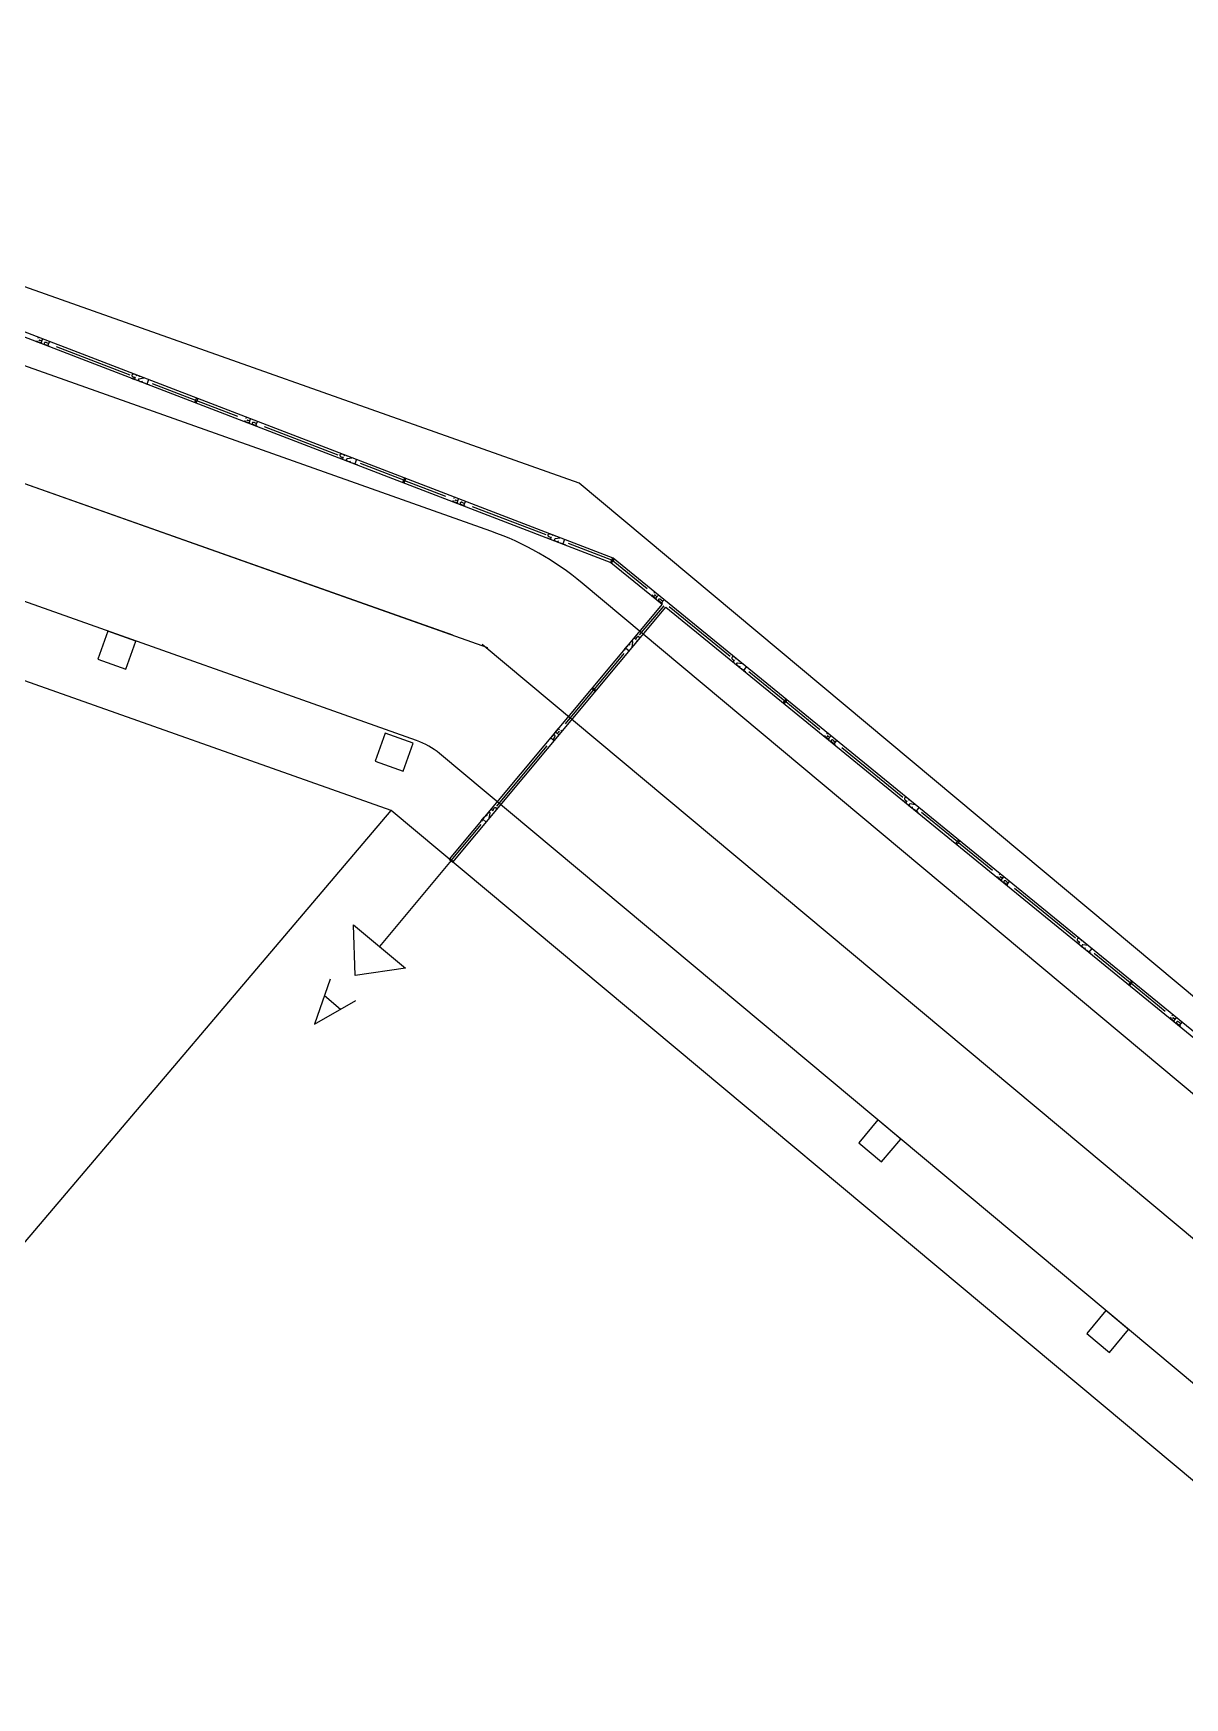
# Model space of a CAD drawing. Header units: inches. Extents: x 0.0008 to 0.0144, y 0.0003 to 0.0113.
# Drawn here: x 0.010127 to 0.011348, y 0.005473 to 0.007237 of the extents above; entities that cross this region are included whole.
import ezdxf

# ---------------------------------------------------------------- set-up
doc = ezdxf.new("R2010")
doc.units = ezdxf.units.IN
doc.header["$MEASUREMENT"] = 0
doc.linetypes.add('STRICHPUNKT', pattern=[25.4, 12.7, -6.35, 0, -6.35])
doc.layers.add('Standard', color=7, linetype='Continuous')

msp = doc.modelspace()

# ---------------------------------------------------------------- linework, layer by layer
at = {"layer": 'Standard', "color": 51, "linetype": 'ByBlock'}
for p, q in [((0.009292383164755808, 0.007232176119900889), (0.01073918137212538, 0.006676567961190646)), ((0.01074168071231119, 0.006680879818101209), (0.009293086634925007, 0.00723717763762809)), ((0.01073918137212538, 0.006676567961190646), (0.01079363236332897, 0.006632176519638417)), ((0.01220716479133972, 0.005486136629741453), (0.01074168071231119, 0.006680879818101209)), ((0.01079363236332897, 0.006632176519638417), (0.01056793737556331, 0.006362049198378641)), ((0.01057171393993921, 0.006358893828360374), (0.01079744695076903, 0.006629066658244732)), ((0.01079744695076811, 0.006629066658245504), (0.01220403348489196, 0.005482339986470913)), ((0.01056981998856447, 0.006360475752004539), (0.01049376510306481, 0.006269569394113808)), ((0.01056793737556331, 0.006362049198378641), (0.01057171393993921, 0.006358893828360374)), ((0.01046804642144097, 0.006238836044142193), (0.01046623136328818, 0.006292610536320417)), ((0.01046623136328818, 0.006292610536320417), (0.01052129884284079, 0.006246528251907764)), ((0.01052129884284079, 0.006246528251907764), (0.01046804642144097, 0.006238836044142193)), ((0.01044165726063966, 0.006234888623298779), (0.01042486138208605, 0.006187329185000539)), ((0.01042486138208605, 0.006187329185000539), (0.01046871551091727, 0.006212245386398126)), ((0.0104354759219888, 0.006217393725275551), (0.0104525841378212, 0.006203077005603511))]:
    msp.add_line(p, q, dxfattribs=at)
at = {"layer": 'Standard', "color": 100, "linetype": 'ByBlock'}
for p, q in [((0.01070571244844535, 0.006760417880996981), (0.00938657490795524, 0.007227472527559712)), ((0.01050618551558285, 0.006413644875597063), (0.009451808312589892, 0.006786538152127646)), ((0.01326864599728158, 0.004618499842298078), (0.01070571244844535, 0.006760417880996981)), ((0.01297385864050755, 0.004351869821022768), (0.0105061830817329, 0.006413645736357599))]:
    msp.add_line(p, q, dxfattribs=at)
at = {"layer": 'Standard', "color": 2, "linetype": 'ByBlock'}
for p, q in [((0.01061189146064791, 0.006709688677744307), (0.009378276622641206, 0.007146463103817941)), ((0.01053331272169375, 0.00648775600181993), (0.009348038999558906, 0.006907414742762213)), ((0.01321783066212373, 0.004557696242424677), (0.01070859260275392, 0.006654552544233682)), ((0.01301856974701933, 0.004417394214778859), (0.01055762548683271, 0.006473893581630047))]:
    msp.add_line(p, q, dxfattribs=at)
at = {"layer": 'Standard', "color": 4, "linetype": 'STRICHPUNKT'}
for p, q in [((0.01057181912067813, 0.006599230635985977), (0.00905232452975667, 0.00713661831382159)), ((0.01060887259790726, 0.00658612685222646), (0.009068864549788551, 0.00713076936281598)), ((0.01334936078532197, 0.004294628153929686), (0.01060266522442292, 0.006589674235976106))]:
    msp.add_line(p, q, dxfattribs=at)
at = {"layer": 'Standard', "color": 7, "linetype": 'ByBlock'}
for p, q in [((0.01013216659337911, 0.006914949099914496), (0.01013164683949707, 0.006913595800783894)), ((0.01013040997852211, 0.006910375347912067), (0.0101304021697334, 0.006910355015929303)), ((0.01013614339533244, 0.006908173347203445), (0.01013040997852211, 0.006910375347912067)), ((0.01013074341766654, 0.006910584676952007), (0.01013117746588314, 0.006911714821611735)), ((0.0101362563184457, 0.006908467368578335), (0.01013074341766654, 0.006910584676952007)), ((0.01013324856692224, 0.006911177700712362), (0.01013381318248855, 0.006912647807586807)), ((0.01013594949335364, 0.006910962762129237), (0.01013352381701082, 0.006911894377813654)), ((0.01013503306571661, 0.006908576631371391), (0.01013504081517661, 0.006908596808878182)), ((0.01013515373828987, 0.006908890830253066), (0.01013679748936232, 0.006913170715356578)), ((0.01014364094039211, 0.006905293807815249), (0.01013989216786228, 0.006906733577509347)), ((0.01014375562792901, 0.006905592423274117), (0.01014000685539918, 0.006907032192968217)), ((0.01014091553357622, 0.006909398146219275), (0.01014334120991905, 0.006908466530534858)), ((0.01014231018797592, 0.006905782027066094), (0.0101423178442051, 0.006905801961824929)), ((0.01014243253174202, 0.006906100577283799), (0.01014407461162163, 0.006910376111051283)), ((0.0102294218242136, 0.006874984300851972), (0.0101515796652118, 0.00690488069508826)), ((0.01023074477270289, 0.006871840335511182), (0.01023427302920156, 0.006870485258152032)), ((0.01023314932927471, 0.006870897433081945), (0.01023229615158637, 0.006871225075514772)), ((0.01023406057528523, 0.006875819159481421), (0.01023356380964817, 0.006875941543221078)), ((0.01023427302920156, 0.006870485258152032), (0.01023512877466926, 0.006872713388883611)), ((0.01023779485277245, 0.00686911343118145), (0.01023780128570023, 0.006869130180792878)), ((0.01023780128570023, 0.006869130180792878), (0.01024243212235472, 0.006867351641758992)), ((0.01023845822044253, 0.006869342119979763), (0.01023864542468067, 0.006869132998080342)), ((0.01024409950269899, 0.006871693051122583), (0.01023895338049138, 0.006870812211967988)), ((0.01023939103140413, 0.006873269450461232), (0.01023955927641816, 0.006873707515166637)), ((0.01024243212235472, 0.006867351641758992), (0.01024242574875565, 0.006867335046623532)), ((0.01024419017240136, 0.006871929130608721), (0.01024409950269899, 0.006871693051122583)), ((0.01024948863535205, 0.006864641487040684), (0.01024485779869756, 0.006866420026074575)), ((0.01024728347504038, 0.006865488410390159), (0.0102472771635952, 0.00686547197708667)), ((0.01024904158724091, 0.006870066061071858), (0.01024728347504038, 0.006865488410390159)), ((0.01024728347504038, 0.006865488410390159), (0.01024987500720582, 0.006864988638600106)), ((0.01029910489006223, 0.00684822152300872), (0.01025323755557958, 0.006865837528677693)), ((0.01029821701941043, 0.006845909746949595), (0.01029822267823986, 0.0068459244810174)), ((0.01029822267823986, 0.0068459244810174), (0.01029998144305615, 0.006850503830934788)), ((0.01029954013254849, 0.006845401637075906), (0.01029954577442686, 0.006845416327007716)), ((0.01029954577442686, 0.006845416327007716), (0.0103013045561942, 0.006849995721061094)), ((0.01034386964438904, 0.006831028979014476), (0.01030042798624922, 0.006847713368999035)), ((0.01035092600968866, 0.006825683012965066), (0.01035092102607642, 0.006825670036980937)), ((0.010356659426499, 0.006823481012256445), (0.01035092600968866, 0.006825683012965066)), ((0.01035125944883309, 0.006825892342005008), (0.0103516934970497, 0.00682702248666474)), ((0.01035677234961226, 0.006823775033631334), (0.01035125944883309, 0.006825892342005008)), ((0.01035268544972212, 0.006830264120966126), (0.01035216287066362, 0.006828903465836893)), ((0.01035376459808879, 0.006826485365765362), (0.0103543292136551, 0.006827955472639807)), ((0.0103564655245202, 0.006826270427182235), (0.01035403984817737, 0.006827202042866657)), ((0.01035566976945643, 0.006824198495306071), (0.01035731634570533, 0.006828485736408208)), ((0.01036294856290857, 0.006821408242336804), (0.01036459346796464, 0.006825691132102914)), ((0.01035555192205962, 0.00682389165242302), (0.01035555684634316, 0.006823904473931181)), ((0.01036415697155866, 0.006820601472868248), (0.01036040819902883, 0.006822041242562347)), ((0.01036427165909557, 0.006820900088327118), (0.01036052288656573, 0.006822339858021216)), ((0.01036143156474277, 0.006824705811272275), (0.0103638572410856, 0.006823774195587859)), ((0.01036282904431894, 0.006821097048117724), (0.01036283387537166, 0.006821109626877929)), ((0.01044993785538014, 0.006790291965904972), (0.01037209569637835, 0.00682018836014126)), ((0.01045468501424095, 0.006791093634074268), (0.01045407984081472, 0.006791249208274079)), ((0.01045126080386945, 0.00678714800056418), (0.01045478906036811, 0.006785792923205031)), ((0.01045356260189227, 0.006786253001031473), (0.01045292059034661, 0.006786499550170764)), ((0.01045478906036811, 0.006785792923205031), (0.01045564480583581, 0.00678802105393661)), ((0.01045831370911546, 0.006784428452233082), (0.01045831731686677, 0.006784437845845879)), ((0.01045831731686677, 0.006784437845845879), (0.01046294815352128, 0.006782659306811992)), ((0.01045897425160908, 0.006784649785032763), (0.01045916145584722, 0.006784440663133346)), ((0.01046461553386554, 0.006787000716175583), (0.01045946941165794, 0.006786119877020988)), ((0.01045990706257068, 0.006788577115514237), (0.01046007813276117, 0.006789022536218272)), ((0.01046294815352128, 0.006782659306811992), (0.01046294460509867, 0.006782650067675165)), ((0.01046470902874437, 0.006787244151660354), (0.01046461553386554, 0.006787000716175583)), ((0.01047000466651861, 0.006779949152093689), (0.01046537382986411, 0.006781727691127575)), ((0.01046779950620694, 0.006780796075443157), (0.01046779601993821, 0.0067807869981383)), ((0.01046956044358392, 0.006785381082123492), (0.01046779950620694, 0.006780796075443157)), ((0.01046779950620694, 0.006780796075443157), (0.01047039103837237, 0.006780296303653109)), ((0.01051962092122877, 0.006763529188061721), (0.01047375358674613, 0.006781145193730697)), ((0.01051873587575345, 0.006761224768001228), (0.01051873870940641, 0.006761232146070402)), ((0.01051873870940641, 0.006761232146070402), (0.01052050029939915, 0.006765818851986418)), ((0.0105200589888915, 0.006760716658127539), (0.01052006180559341, 0.006760723992060721)), ((0.01052006180559341, 0.006760723992060721), (0.01052182341253722, 0.006765310742112724)), ((0.01056438567555559, 0.00674633664406748), (0.01052094401741578, 0.006763021034052039)), ((0.01057144204085522, 0.006740990678018067), (0.01057143988241943, 0.006740985058032571)), ((0.01057717545766555, 0.006738788677309445), (0.01057144204085522, 0.006740990678018067)), ((0.01057177547999965, 0.006741200007058011), (0.01057220952821626, 0.006742330151717739)), ((0.01057728838077881, 0.006739082698684335), (0.01057177547999965, 0.006741200007058011)), ((0.01057320430606514, 0.006745579142017757), (0.01057267890183017, 0.006744211130889898)), ((0.01057428062925534, 0.006741793030818365), (0.01057484524482165, 0.006743263137692807)), ((0.01057698155568675, 0.006741578092235241), (0.01057455587934392, 0.006742509707919658)), ((0.01057607077840263, 0.006739206673474653), (0.01057607287750971, 0.006739212138984181)), ((0.01057618580062298, 0.00673950616035907), (0.01057783520204834, 0.006743800757459843)), ((0.01058478769026212, 0.006736207753380119), (0.01058103891773229, 0.006737647523074221)), ((0.01058194759590933, 0.006740013476325275), (0.01058437327225216, 0.006739081860640858)), ((0.01058346459407512, 0.006736715907389803), (0.01058511232430766, 0.006741006153154547)), ((0.01058467300272521, 0.006735909137921248), (0.01058092423019538, 0.006737348907615346)), ((0.01058334790066195, 0.006736412069169358), (0.01058334990653821, 0.006736417291930929)), ((0.0106704538865467, 0.006705599630957973), (0.01059261172754491, 0.006735496025194264)), ((0.010671776835036, 0.006702455665617184), (0.01067530509153467, 0.006701100588258031)), ((0.01067537052903422, 0.006706344653935559), (0.01067459587198128, 0.006706556873327079)), ((0.01067530509153467, 0.006701100588258031), (0.01067616083700236, 0.00670332871898961)), ((0.0106851315650321, 0.006702308381228583), (0.01067998544282449, 0.006701427542073988)), ((0.01068042309373723, 0.006703884780567236), (0.01068059698910418, 0.006704337557269902)), ((0.01068522788508739, 0.006702559172711984), (0.0106851315650321, 0.006702308381228583)), ((0.01067391479823271, 0.006701632023868634), (0.01067360610538929, 0.006701750569952992)), ((0.01067883256545848, 0.006699743473284712), (0.01067883334803333, 0.006699745510898878)), ((0.01067883334803333, 0.006699745510898878), (0.01068346418468783, 0.006697966971864992)), ((0.01067949028277564, 0.006699957450085763), (0.01067967748701377, 0.006699748328186346)), ((0.01068346418468783, 0.006697966971864992), (0.01068346346144168, 0.006697965088726795)), ((0.01069052069768516, 0.006695256817146688), (0.01068588986103066, 0.006697035356180575)), ((0.01068831553737349, 0.006696103740496157), (0.01068831487628122, 0.006696102019189932)), ((0.01069007929992693, 0.006700696103175122), (0.01068831553737349, 0.006696103740496157)), ((0.01068831553737349, 0.006696103740496157), (0.01069090706953893, 0.00669560396870611)), ((0.01074013695239533, 0.006678836853114721), (0.01069426961791269, 0.006696452858783696)), ((0.0107394308583102, 0.006676998374279752), (0.01074101915574217, 0.006681133873038048)), ((0.01073990909961665, 0.006675974677731874), (0.01073993386471252, 0.006676005053562149)), ((0.01073993386471252, 0.006676005053562146), (0.01074301881437968, 0.006679788923730843)), ((0.0107406996859968, 0.006679187353379051), (0.01074192029295142, 0.006680684498791984)), ((0.01077755623225218, 0.006648506713768381), (0.0107414887220937, 0.006677912176561221)), ((0.0107825923919558, 0.006641226003659961), (0.01078256834841391, 0.006641196512857602)), ((0.01078735257096149, 0.006637345079636539), (0.0107825923919558, 0.006641226003659961)), ((0.0107829744975085, 0.006641320849095247), (0.01078373948734004, 0.006642259153610792)), ((0.01078755159270628, 0.006637589191380421), (0.0107829744975085, 0.006641320849095247)), ((0.01078567806317694, 0.006645010758856575), (0.01078477230200421, 0.006643899790104661)), ((0.0107855396176346, 0.006641102654887363), (0.01078653472635855, 0.006642323213606771)), ((0.01078803865502455, 0.006640055747868552), (0.01078602473313753, 0.006641697677263075)), ((0.0107864131734128, 0.006638062000143614), (0.01078643715192193, 0.006638091411179504)), ((0.01078663617366672, 0.006638335522923386), (0.01078952288817583, 0.006641876246142586)), ((0.01079357742043046, 0.006632270025144377), (0.01079046499569597, 0.006634807552390457)), ((0.01079377955189001, 0.006632517951134256), (0.01079066712715553, 0.006635055478380338)), ((0.01079226863025814, 0.006637019815069382), (0.01079428255214517, 0.006635377885674859)), ((0.01079245504126821, 0.006633136337307347), (0.010792478917583, 0.006633165622995933)), ((0.01079268104904255, 0.006633413548985815), (0.01079556475603124, 0.006636950583306315)), ((0.01076960177310736, 0.00659957062022311), (0.01079556240527388, 0.006630641221197079)), ((0.01086561954385741, 0.006576709619335114), (0.01080099095966479, 0.006629400626268468)), ((0.01020585030949332, 0.006603697544300929), (0.01019533823670941, 0.006574007507086567)), ((0.01023554034670768, 0.006593185471517036), (0.01020585030949332, 0.006603697544300929)), ((0.01076619891005983, 0.006599335601395933), (0.0107637755457713, 0.006596435233471898)), ((0.0107637755457713, 0.006596435233471898), (0.01076560715832749, 0.006594904853680319)), ((0.01076469049658681, 0.006597536898199929), (0.01076497462254622, 0.006597876959736405)), ((0.01022502827392376, 0.006563495434302661), (0.01023554034670768, 0.006593185471517036)), ((0.01072174032840898, 0.006542288353723472), (0.01075324406415981, 0.006579993136735894)), ((0.01075332478727703, 0.006583927396799511), (0.01075650545290572, 0.006587734129699803)), ((0.01075483938995736, 0.006585740126752031), (0.01075352831995803, 0.006583449514112697)), ((0.01075483938995736, 0.006585740126752031), (0.01075483629614432, 0.006585742711746842)), ((0.0107586128168791, 0.00658258728949585), (0.01075483938995736, 0.006585740126752031)), ((0.01075817151585409, 0.006589728132647575), (0.01075816836688393, 0.006589730763728189)), ((0.01076135218148278, 0.00659353486554787), (0.01075817151585409, 0.006589728132647575)), ((0.01076134026281113, 0.006592844692077028), (0.01076108183423337, 0.006592735183786075)), ((0.01076134897986264, 0.006593537540619473), (0.01076135218148278, 0.00659353486554787)), ((0.0107617403279481, 0.006586746258620677), (0.01076257119880268, 0.006591900684390338)), ((0.01076194488761871, 0.006586575341477196), (0.0107617403279481, 0.006586746258620677)), ((0.01076475482666448, 0.006590691830100001), (0.01076512550059743, 0.006590382118368484)), ((0.01076875114334644, 0.006594721537570918), (0.01076916795909181, 0.006595341653246011)), ((0.01019533823670941, 0.006574007507086567), (0.01022502827392376, 0.006563495434302661)), ((0.01086589552455534, 0.006573309833250105), (0.01086882486548192, 0.006570921572312618)), ((0.01086882486548192, 0.006570921572312618), (0.01087033307714166, 0.00657277148162172)), ((0.0108701336977793, 0.006576157882448115), (0.01086985342837509, 0.006576326764030256)), ((0.01087173167100733, 0.006568505670395079), (0.01087175420640849, 0.006568533311375129)), ((0.01087175420640849, 0.006568533311375129), (0.01087559896637463, 0.006565398718894677)), ((0.01087244447336295, 0.006568529704968485), (0.01087255708583427, 0.006568272613881716)), ((0.01087853764682506, 0.006569003181362925), (0.01087337358907354, 0.006569771919895197)), ((0.01087455605940938, 0.00657196994701946), (0.01087484138577035, 0.006572319916394047)), ((0.01087559896637463, 0.006565398718894677), (0.01087557649600622, 0.006565371157681086)), ((0.01088145764822778, 0.006560622197019697), (0.01087761288826164, 0.006563756789500153)), ((0.01087868621076925, 0.006569185403680055), (0.01087853764682506, 0.006569003181362925)), ((0.01087962681014867, 0.00656211486010563), (0.01087960440790982, 0.006562087382456909)), ((0.01088271412267285, 0.006565901628455878), (0.01087962681014867, 0.006562114860105626)), ((0.01087962681014867, 0.006562114860105626), (0.01088193304522335, 0.006560831469834929)), ((0.01071984955337843, 0.006543868165942709), (0.01071985206804177, 0.006543866064848819)), ((0.01071985206804177, 0.006543866064848819), (0.01072362607411321, 0.006540712743691724)), ((0.01092347402715731, 0.006529541465819701), (0.0108853925951118, 0.006560588858007059)), ((0.0106909938939983, 0.006505489935687315), (0.01072083156680078, 0.006541200715751965)), ((0.01071894080681308, 0.006542780515402343), (0.01071894330643357, 0.006542778426877303)), ((0.01071894330643357, 0.006542778426877303), (0.01072271732754786, 0.006539625093151358)), ((0.01092189748289767, 0.00652760774260302), (0.01092191916977613, 0.006527634342820626)), ((0.01092191916977613, 0.006527634342820626), (0.0109250071976607, 0.006531421988601985)), ((0.01092299600432592, 0.006526712167541878), (0.0109230176726236, 0.006526738744969071)), ((0.0109230176726236, 0.006526738744969067), (0.01092610571908895, 0.006530526413540847)), ((0.01096064004016326, 0.006499240405175303), (0.01092457253000477, 0.006528645867968141)), ((0.01049983878688991, 0.006495455827920086), (0.01048936794302228, 0.00646575122536922)), ((0.01052954338944077, 0.006484984984052472), (0.01049983878688991, 0.006495455827920086)), ((0.01067456544789994, 0.006489665439268465), (0.0106771402724565, 0.006492747080187748)), ((0.01067481092174768, 0.006489460336822169), (0.01067738574630423, 0.006492541977741456)), ((0.01067547242943728, 0.006490754564554784), (0.01067547420950814, 0.006490753077239977)), ((0.01067571968335588, 0.006490547974793684), (0.01067924895017205, 0.006487599142303799)), ((0.01067933065448246, 0.006490916935282354), (0.0106776645915341, 0.006488922932334579)), ((0.01067971509701306, 0.006495828721107036), (0.01068365306398191, 0.006500541818983587)), ((0.01067995679434006, 0.006495626774082992), (0.01068374330104089, 0.00650015859896429)), ((0.01068047053554669, 0.006496736642526803), (0.01068047239835322, 0.006496735086083296)), ((0.01068071409568023, 0.006496533139059252), (0.01068424705628147, 0.006493581220275818)), ((0.01068241730653145, 0.006495110043624192), (0.01068408336947981, 0.006497104046571965)), ((0.01068349423224524, 0.006497596292443071), (0.01068470271888025, 0.00649658655732285)), ((0.01068365306398191, 0.006500541818983587), (0.0106836511485254, 0.006500543419418083)), ((0.01068374330104089, 0.00650015859896429), (0.01068467232514155, 0.006499382365090622)), ((0.01068742766926019, 0.006497387997167103), (0.01068630040501674, 0.006498329867985854)), ((0.01096567619986688, 0.006491959695066882), (0.01096565525312318, 0.006491934002667606)), ((0.01097043637887256, 0.006488078771043461), (0.01096567619986688, 0.006491959695066882)), ((0.01096605830541957, 0.00649205454050217), (0.01096682329525112, 0.006492992845017712)), ((0.01097063540061735, 0.006488322882787342), (0.01096605830541957, 0.00649205454050217)), ((0.01096876496788621, 0.006495748248666579), (0.01096785610991528, 0.006494633481511582)), ((0.01096862342554567, 0.006491836346294283), (0.01096961853426963, 0.006493056905013693)), ((0.01097112246293562, 0.006490789439275472), (0.0109691085410486, 0.006492431368669996)), ((0.0109697199815778, 0.006489069214330306), (0.01097260979288511, 0.00649261373595259)), ((0.01051907254557313, 0.006455280381501606), (0.01052954338944077, 0.006484984984052472)), ((0.0106181415050745, 0.006418297624971099), (0.0106716069796901, 0.006482286992295059)), ((0.01096950007812207, 0.006488799489953618), (0.01096952095983301, 0.006488825102586426)), ((0.01097666122834154, 0.006483003716551299), (0.01097354880360705, 0.006485541243797378)), ((0.01097686335980109, 0.006483251642541177), (0.0109737509350666, 0.006485789169787256)), ((0.01097535243816922, 0.006487753506476303), (0.01097736636005624, 0.006486111577081779)), ((0.01097554194597748, 0.006483873827117351), (0.01097556272549408, 0.006483899314402854)), ((0.01097576485695363, 0.006484147240392733), (0.01097865166074051, 0.00648768807311632)), ((0.01104870335176848, 0.006427443310742036), (0.01098407476757587, 0.006480134317675389)), ((0.01048936794302228, 0.00646575122536922), (0.01051907254557313, 0.006455280381501606)), ((0.01104897933246641, 0.006424043524657028), (0.01105190867339299, 0.006421655263719538)), ((0.01105190867339299, 0.006421655263719538), (0.01105341688505273, 0.006423505173028641)), ((0.01105325560543657, 0.006426866835924571), (0.01105293723628616, 0.006427060455437178)), ((0.01106162145473613, 0.006419736872769847), (0.01105645739698462, 0.006420505611302118)), ((0.01105763986732045, 0.006422703638426382), (0.01105792829047963, 0.006423057406204051)), ((0.01060186451924416, 0.0064026544015475), (0.01060504518487285, 0.006406461134447795)), ((0.01060337912192449, 0.00640446713150002), (0.01060206805192517, 0.006402176518860685)), ((0.01060337912192449, 0.00640446713150002), (0.01060337853525302, 0.006404467621685661)), ((0.01060715505598779, 0.006401312199434676), (0.01060337912192449, 0.00640446713150002)), ((0.01060989191344991, 0.006412261870295858), (0.01060671124782121, 0.006408455137395562)), ((0.01060671124782121, 0.006408455137395562), (0.01060671060599263, 0.006408455673667008)), ((0.01060987999477826, 0.006411571696825016), (0.0106096215662005, 0.006411462188534063)), ((0.01060989121897134, 0.006412262450558291), (0.01060989191344991, 0.006412261870295858)), ((0.01061028005991524, 0.006405473263368669), (0.01061111093076982, 0.006410627689138327)), ((0.0106104871267274, 0.006405300251416028), (0.01061028005991524, 0.006405473263368669)), ((0.01061473864202696, 0.006418062606143922), (0.01061231527773843, 0.006415162238219889)), ((0.01061231527773843, 0.006415162238219889), (0.01061414689029463, 0.006413631858428307)), ((0.01061329455863162, 0.006409418834847989), (0.01061366773970611, 0.00640910702830731)), ((0.0106133065279484, 0.006416350127809106), (0.01061344306954201, 0.006416513550201819)), ((0.0106172195900229, 0.006413358127636075), (0.01061770769105894, 0.006414068657994)), ((0.0110548185757166, 0.00641924316020508), (0.01105483801431957, 0.006419267002782051)), ((0.01105483801431957, 0.006419267002782051), (0.0110586827742857, 0.006416132410301598)), ((0.01105552828127403, 0.006419263396375405), (0.01105564089374535, 0.006419006305288637)), ((0.0110586827742857, 0.006416132410301598), (0.0110586634007155, 0.00641610864749109)), ((0.01106454145613885, 0.006411355888426618), (0.01106069669617272, 0.006414490480907075)), ((0.01106177311547852, 0.006419922893490059), (0.01106162145473613, 0.006419736872769847)), ((0.01106271061805974, 0.006412848551512551), (0.0110626913126191, 0.00641282487226691)), ((0.01106580102738213, 0.006416639118265877), (0.01106271061805974, 0.006412848551512548)), ((0.01106271061805974, 0.006412848551512548), (0.01106501685313443, 0.006411565161241851)), ((0.01110655783506838, 0.006380275157226622), (0.01106847640302288, 0.00641132254941398)), ((0.01057028006037611, 0.006361015358471465), (0.01060178379612695, 0.006398720141483881)), ((0.01110498438760694, 0.006378345232413019), (0.0111050029776872, 0.006378368034227548)), ((0.0111050029776872, 0.006378368034227548), (0.01110809410236996, 0.006382159478411988)), ((0.01110608290903519, 0.006377449657351882), (0.01110610148053467, 0.006377472436375992)), ((0.01110610148053467, 0.006377472436375992), (0.01110919262379822, 0.006381263903350851)), ((0.01114372384807433, 0.006349974096582228), (0.01110765633791585, 0.006379379559375063)), ((0.01056839179248712, 0.006362593075881528), (0.0105683918000089, 0.006362593069596806)), ((0.0105683918000089, 0.006362593069596806), (0.01057216831322189, 0.006359437653630547)), ((0.01114876000777795, 0.006342693386473803), (0.01114874215783246, 0.00634267149247761)), ((0.01115352018678363, 0.006338812462450382), (0.01114876000777795, 0.006342693386473803)), ((0.01114914211333065, 0.00634278823190909), (0.01114990710316219, 0.006343726536424634)), ((0.01115371920852843, 0.006339056574194264), (0.01114914211333065, 0.00634278823190909)), ((0.01115185187259548, 0.006346485738476583), (0.01115093991782636, 0.006345367172918504)), ((0.01115170723345674, 0.006342570037701204), (0.0111527023421807, 0.006343790596420614)), ((0.0111542062708467, 0.006341523130682394), (0.01115219234895967, 0.006343165060076917)), ((0.01115258698283135, 0.006339536979763618), (0.01115260476774408, 0.006339558793993346)), ((0.01115280378948887, 0.006339802905737229), (0.01115569669759438, 0.006343351225762595)), ((0.01115974503625261, 0.006333737407958217), (0.01115663261151813, 0.006336274935204299)), ((0.01115994716771216, 0.006333985333948099), (0.01115683474297768, 0.006336522861194182)), ((0.01115843624608029, 0.006338487197883224), (0.01116045016796731, 0.006336845268488702)), ((0.01115862885068676, 0.00633461131692735), (0.01115864653340515, 0.006334633005809776)), ((0.0111588486648647, 0.006334880931799658), (0.01116173856544979, 0.006338425562926323)), ((0.01123178715967956, 0.006278177002148957), (0.01116715857548694, 0.006330868009082315)), ((0.01123206314037749, 0.006274777216063952), (0.01123499248130406, 0.006272388955126461)), ((0.01123499248130406, 0.006272388955126461), (0.01123650069296381, 0.006274238864435564)), ((0.01123638048583145, 0.006277573365877516), (0.01123602104419723, 0.006277794146844103)), ((0.01123790548042587, 0.006269980650015082), (0.01123792182223064, 0.006270000694188973)), ((0.01123792182223064, 0.006270000694188973), (0.01124176658219678, 0.006266866101708519)), ((0.0112386120891851, 0.006269997087782327), (0.01123872470165642, 0.006269739996695559)), ((0.0112447052626472, 0.006270470564176767), (0.01123954120489569, 0.006271239302709039)), ((0.01124072367523153, 0.006273437329833303), (0.0112410151951889, 0.006273794896014055)), ((0.01124176658219678, 0.006266866101708519), (0.01124175030542477, 0.00626684613730109)), ((0.01124762526404992, 0.00626208957983354), (0.0112437805040838, 0.006265224172313995)), ((0.0112448600201878, 0.006270660383300064), (0.0112447052626472, 0.006270470564176767)), ((0.01124579442597081, 0.006263582242919472), (0.01124577821732837, 0.006263562362076914)), ((0.0112488879320914, 0.006267376608075882), (0.01124579442597082, 0.006263582242919472)), ((0.01124579442597082, 0.006263582242919472), (0.01124810066104551, 0.006262298852648771)), ((0.01128964164297945, 0.006231008848633542), (0.01125156021093395, 0.006262056240820901)), ((0.01128807129231621, 0.00622908272222302), (0.01128808678559827, 0.006229101725634468)), ((0.01128808678559827, 0.006229101725634468), (0.01129118100707924, 0.006232896968221992)), ((0.01128916981374446, 0.006228187147161882), (0.01128918528844574, 0.006228206127782909)), ((0.01128918528844574, 0.006228206127782909), (0.0112922795285075, 0.006232001393160854)), ((0.0113268076559854, 0.006200707787989149), (0.01129074014582692, 0.006230113250781984)), ((0.01133184381568902, 0.006193427077880724), (0.01133182906254172, 0.00619340898228761)), ((0.01133660399469471, 0.006189546153857303), (0.01133184381568902, 0.006193427077880724)), ((0.01133222592124172, 0.006193521923316012), (0.01133299091107326, 0.006194460227831555)), ((0.0113368030164395, 0.006189790265601185), (0.01133222592124172, 0.006193521923316012)), ((0.01133493877730476, 0.006197223228286587), (0.01133402372573743, 0.006196100864325425)), ((0.01133479104136782, 0.006193303729108126), (0.01133578615009177, 0.006194524287827535)), ((0.01133729007875777, 0.006192256822089314), (0.01133527615687075, 0.006193898751483838)), ((0.01133588759739994, 0.00619053659714415), (0.01133878360230365, 0.006194088715572594)), ((0.01133567388754062, 0.006190274469573618), (0.01133568857565515, 0.006190292485400268)), ((0.01134282884416368, 0.006184471099365137), (0.0113397164194292, 0.00618700862661122)), ((0.01134303097562324, 0.006184719025355019), (0.01133991855088875, 0.006187256552601098)), ((0.01134152005399137, 0.006189220889290146), (0.01134353397587839, 0.006187578959895622)), ((0.01134171575539603, 0.006185348806737354), (0.01134173034131622, 0.006185366697216696)), ((0.01134193247277578, 0.006185614623206575), (0.01134482547015906, 0.006189163052736327)), ((0.0110222342130482, 0.00608564116699863), (0.0110020378350165, 0.006061472834445374)), ((0.01104640254560147, 0.006065444788966952), (0.0110222342130482, 0.00608564116699863)), ((0.0110020378350165, 0.006061472834445374), (0.01102620616756976, 0.006041276456413677)), ((0.01102620616756976, 0.006041276456413677), (0.01104640254560147, 0.006065444788966952)), ((0.01126391982314881, 0.005883675477572062), (0.01124372344511712, 0.005859507145018791)), ((0.01128808815570207, 0.005863479099540386), (0.01126391982314881, 0.005883675477572062)), ((0.01124372344511712, 0.005859507145018791), (0.01126789177767038, 0.005839310766987106)), ((0.01126789177767038, 0.005839310766987106), (0.01128808815570207, 0.005863479099540386))]:
    msp.add_line(p, q, dxfattribs=at)
at = {"layer": 'Standard', "color": 220, "linetype": 'ByBlock'}
msp.add_line((0.0097822454313895, 0.005560775531836771), (0.01050618438655884, 0.006413644647352015), dxfattribs=at)
at = {"layer": 'Standard', "color": 7, "linetype": 'ByBlock'}
for points in [[(0.01014091729799986, 0.006909402740303256), (0.01014052136615845, 0.006909528669496166), (0.01014012315585638, 0.006909604209898476), (0.01013973797009225, 0.006909626458534894), (0.01013938061133895, 0.006909594560402803), (0.01013906481269296, 0.006909509741329523), (0.01013880271011915, 0.00690937526086448), (0.01013860437607244, 0.00690919628701652), (0.01013847743241902, 0.00690897969765026), (0.0101384267575323, 0.006908733816173574), (0.01013845429881975, 0.006908468091673721), (0.01013855899788515, 0.006908192735794208), (0.01013873683120213, 0.006907918330307071), (0.01013898096473604, 0.006907655420461283), (0.01013928201657209, 0.006907414109734783), (0.01013962841745705, 0.006907203671563457), (0.01014000685539918, 0.006907032192968217)], [(0.01023162187936736, 0.00687537425976583), (0.01023148091180587, 0.006875061609600275), (0.01023143477118382, 0.006874716215637264), (0.01023148496628631, 0.006874349372160248), (0.0102316298557479, 0.006873973074845631)], [(0.01023157861581972, 0.006873994637836586), (0.01023178465054056, 0.006873708990831858), (0.0102320542878805, 0.006873443092436681), (0.01023237710453117, 0.006873207221423914), (0.01023274062144388, 0.006873010495804811), (0.01023313078622928, 0.006872860520356201), (0.01023353251637737, 0.006872763092644358)], [(0.01023364251741139, 0.006875908365417072), (0.0102332057815355, 0.006875965017176547), (0.01023278922425496, 0.006875961081059795), (0.0102324086181027, 0.006875896706104008), (0.01023207837435748, 0.006875774329803767), (0.01023181099737486, 0.006875598585817677), (0.01023161661112212, 0.006875376128519441)], [(0.01023364590469275, 0.006872719683403232), (0.01023414831871136, 0.006872643476984855), (0.01023462936998919, 0.006872648777395909), (0.01023506539703542, 0.006872735323924846)], [(0.01023663866934207, 0.006874135645990169), (0.01023617811317414, 0.006874645773931059), (0.01023559330448189, 0.006875105462974725), (0.01023491375286852, 0.006875491517088941)], [(0.0102389081807453, 0.006870831810798898), (0.01023865834339152, 0.006870736639368269), (0.01023845783731022, 0.006870601898602127), (0.01023831391382988, 0.006870432461417776), (0.01023823177796182, 0.00687023445553298), (0.01023821440016038, 0.006870015041856264), (0.01023826240889601, 0.00686978215551172), (0.01023837406792655, 0.006869544218864232), (0.01023854533908866, 0.006869309836923539)], [(0.01023869971698047, 0.006869110057319823), (0.01023906986847892, 0.006868792454531996), (0.01023950298768024, 0.006868516308987811), (0.01023998107658508, 0.006868293095743799), (0.01024048426850601, 0.006868132090287645), (0.01024099165361537, 0.006868039983101059), (0.01024148214784013, 0.006868020601640957)], [(0.01024160048840993, 0.006867973387174933), (0.01024190251492383, 0.006868012589136614), (0.0102421670386244, 0.006868096042860134), (0.01024238440976852, 0.006868220703979362), (0.01024254669872382, 0.006868382024895078), (0.01024264798523922, 0.006868574120669968)], [(0.01036143332916642, 0.006824710405356261), (0.010361037397325, 0.006824836334549165), (0.01036063918702294, 0.006824911874951476), (0.0103602540012588, 0.006824934123587897), (0.0103598966425055, 0.006824902225455803), (0.01035958084385952, 0.006824817406382524), (0.01035931874128571, 0.006824682925917481), (0.010359120407239, 0.006824503952069524), (0.01035899346358558, 0.00682428736270326), (0.01035894278869885, 0.006824041481226574), (0.01035897032998631, 0.00682377575672672), (0.0103590750290517, 0.006823500400847213), (0.01035925286236868, 0.006823225995360075), (0.01035949699590259, 0.006822963085514284), (0.01035979804773864, 0.006822721774787784), (0.01036014444862361, 0.006822511336616457), (0.01036052288656574, 0.006822339858021216)], [(0.01045213791053391, 0.006790681924818831), (0.01045199694297243, 0.006790369274653275), (0.01045195080235037, 0.006790023880690264), (0.01045200099745287, 0.006789657037213248), (0.01045214588691445, 0.00678928073989863)], [(0.01045415854857795, 0.00679121603047007), (0.01045372181270206, 0.006791272682229547), (0.01045330525542151, 0.006791268746112795), (0.01045292464926926, 0.006791204371157012), (0.01045259440552403, 0.006791081994856773), (0.01045232702854142, 0.006790906250870681), (0.01045213264228866, 0.006790683793572441)], [(0.01045715470050862, 0.00678944331104317), (0.01045680420871272, 0.006789847507675952), (0.01045637345878001, 0.006790223823354795), (0.01045587588973452, 0.006790560517357149), (0.01045532702529858, 0.006790847085122394)], [(0.01045209464698628, 0.006789302302889586), (0.01045230068170711, 0.006789016655884858), (0.01045257031904705, 0.006788750757489685), (0.01045289313569773, 0.006788514886476918), (0.01045325665261044, 0.006788318160857815), (0.01045364681739584, 0.006788168185409204), (0.01045404854754393, 0.006788070757697363)], [(0.01045416193585931, 0.006788027348456232), (0.01045466434987791, 0.006787951142037854), (0.01045514540115574, 0.006787956442448909), (0.01045558142820198, 0.006788042988977846)], [(0.01045942421191185, 0.006786139475851901), (0.01045917437455807, 0.006786044304421267), (0.01045897386847678, 0.006785909563655129), (0.01045882994499642, 0.006785740126470779), (0.01045874780912837, 0.006785542120585983), (0.01045873043132693, 0.006785322706909265), (0.01045877844006256, 0.006785089820564721), (0.0104588900990931, 0.006784851883917233), (0.01045906137025521, 0.006784617501976539)], [(0.01045921574814702, 0.006784417722372823), (0.01045958589964548, 0.006784100119585001), (0.0104600190188468, 0.006783823974040815), (0.01046049710775163, 0.0067836007607968), (0.01046100029967257, 0.006783439755340646), (0.01046150768478192, 0.006783347648154062), (0.01046199817900669, 0.006783328266693957)], [(0.01046211651957649, 0.006783281052227933), (0.01046241854609039, 0.006783320254189614), (0.01046268306979095, 0.006783403707913134), (0.01046290044093507, 0.006783528369032363), (0.01046306272989038, 0.006783689689948079), (0.01046316401640577, 0.006783881785722969)], [(0.01058194936033297, 0.00674001807040926), (0.01058155342849156, 0.006740143999602164), (0.01058115521818949, 0.006740219540004476), (0.01058077003242536, 0.006740241788640897), (0.01058041267367206, 0.006740209890508803), (0.01058009687502607, 0.006740125071435524), (0.01057983477245226, 0.00673999059097048), (0.01057963643840555, 0.006739811617122524), (0.01057950949475213, 0.006739595027756259), (0.01057945881986541, 0.006739349146279575), (0.01057948636115286, 0.006739083421779723), (0.01057959106021826, 0.006738808065900212), (0.01057976889353524, 0.006738533660413075), (0.01058001302706915, 0.006738270750567283), (0.0105803140789052, 0.006738029439840784), (0.01058066047979016, 0.006737819001669456), (0.01058103891773229, 0.006737647523074216)], [(0.01067265394170046, 0.00670598958987183), (0.01067251297413897, 0.00670567693970628), (0.01067246683351693, 0.006705331545743267), (0.01067251702861942, 0.006704964702266252), (0.01067266191808101, 0.00670458840495163)], [(0.01067261067815284, 0.006704609967942587), (0.01067281671287366, 0.006704324320937858), (0.01067308635021361, 0.006704058422542685), (0.01067340916686428, 0.006703822551529917), (0.01067377268377699, 0.006703625825910815), (0.01067416284856238, 0.006703475850462204), (0.01067456457871049, 0.006703378422750362)], [(0.0106746745797445, 0.006706523695523072), (0.0106742378438686, 0.006706580347282548), (0.01067382128658806, 0.006706576411165796), (0.01067344068043581, 0.006706512036210012), (0.01067311043669059, 0.006706389659909771), (0.01067284305970797, 0.006706213915923681), (0.01067264867345522, 0.006705991458625441)], [(0.01067467796702586, 0.006703335013509236), (0.01067518038104447, 0.006703258807090854), (0.0106756614323223, 0.006703264107501909), (0.01067609745936853, 0.006703350654030846)], [(0.01067767073167518, 0.006704750976096169), (0.01067729199483944, 0.006705183115142913), (0.01067682217466772, 0.006705582261035346), (0.01067627809088451, 0.006705934124212602), (0.01067567922187725, 0.00670622610785135)], [(0.0106799402430784, 0.006701447140904902), (0.01067969040572463, 0.006701351969474267), (0.01067948989964333, 0.006701217228708129), (0.01067934597616298, 0.00670104779152378), (0.01067926384029493, 0.006700849785638984), (0.01067924646249349, 0.006700630371962263), (0.01067929447122912, 0.006700397485617724), (0.01067940613025965, 0.006700159548970235), (0.01067957740142177, 0.00669992516702954)], [(0.01067973177931358, 0.006699725387425822), (0.01068010193081203, 0.006699407784638), (0.01068053505001335, 0.006699131639093815), (0.01068101313891819, 0.006698908425849799), (0.01068151633083912, 0.006698747420393645), (0.01068202371594847, 0.006698655313207063), (0.01068251421017324, 0.006698635931746957)], [(0.01068263255074304, 0.006698588717280934), (0.01068293457725694, 0.006698627919242618), (0.01068319910095751, 0.006698711372966138), (0.01068341647210162, 0.006698836034085366), (0.01068357876105693, 0.006698997355001078), (0.01068368004757233, 0.006699189450775969)], [(0.0107922717399729, 0.006637023629315382), (0.01079193486296886, 0.006637266804291098), (0.01079158009977381, 0.006637462816720527), (0.01079122108373838, 0.006637604133955941), (0.0107908716116475, 0.006637685325255221), (0.0107905451135176, 0.006637703270482279), (0.01079025413648873, 0.006637657280012099), (0.01079000986264493, 0.006637549121232658), (0.01078982167929302, 0.006637382950625198), (0.01078969681821368, 0.006637165154032965), (0.01078964007774816, 0.006636904101256866), (0.01078965363840075, 0.006636609824408681), (0.01078973697904315, 0.006636293632382654), (0.01078988689694123, 0.006635967676261023), (0.01079009763083423, 0.006635644482354748), (0.01079036108233683, 0.006635336470824394), (0.01079066712715553, 0.006635055478380335)], [(0.01076796774583217, 0.006597849824540811), (0.01076763081481128, 0.006597747247717587), (0.01076729200052103, 0.006597578099473814), (0.01076696440042719, 0.006597348918534095), (0.01076666067849091, 0.006597068564293071), (0.01076639257562095, 0.006596747874339898), (0.01076617045580802, 0.006596399245512019)], [(0.0107692592273656, 0.006597362686109756), (0.01076900897264708, 0.006597597195289264), (0.01076869706483316, 0.006597752564083744), (0.01076833370321981, 0.006597823711978221), (0.0107679307696275, 0.006597808312456953)], [(0.01076911110861188, 0.006595277906076642), (0.01076930596560552, 0.006595672847083846), (0.01076943696482677, 0.006596068289450094), (0.01076949914611856, 0.006596449260137965), (0.01076949015504726, 0.006596801334065932), (0.01076941033205097, 0.006597111180299964), (0.01076926269954917, 0.006597367066816236)], [(0.01075902881417571, 0.006590313984137374), (0.01075896822720078, 0.006590015511312205), (0.01075896164290438, 0.006589738213711835), (0.01075900930147961, 0.006589492207067307), (0.01075910946435633, 0.006589286465625225), (0.01075925847762365, 0.00658912849477002)], [(0.01076104256710344, 0.006592691228981808), (0.01076062231879117, 0.006592443691068192), (0.01076022093445531, 0.006592123161476646), (0.01075985509337261, 0.006591742959615217), (0.01075953999784195, 0.006591318884536055), (0.01075928874146238, 0.006590868558415629), (0.01075911176503665, 0.006590410694276106)], [(0.01076260436288362, 0.006591937116175292), (0.01076259510935533, 0.006592204306513374), (0.01076253245833308, 0.006592437614490323), (0.01076241867559922, 0.006592628602492854), (0.01076225787612109, 0.006592770363415074), (0.01076205587523269, 0.006592857770454832), (0.01076181997832236, 0.006592887662525184), (0.0107615587166325, 0.006592858958575535), (0.01076128153872601, 0.006592772696687941)], [(0.01076609270732759, 0.0065963059907745), (0.01076585810488689, 0.006595855225914386), (0.01076570753785783, 0.006595398314548779), (0.01076564841218764, 0.006594957730797555)], [(0.01076646464282483, 0.00659301611930593), (0.01076698483423191, 0.00659322911445183), (0.0107675037219215, 0.00659353514548291), (0.01076800349972495, 0.006593923710627251), (0.0107684670172491, 0.006594381475869343)], [(0.0108680171784539, 0.006571533928914988), (0.01086754318580364, 0.00657196651231176), (0.01086702398294474, 0.00657234363649644)], [(0.01086735989250114, 0.006575096433197508), (0.01086746651937151, 0.006574760761888019), (0.01086763973551435, 0.006574424009130783), (0.01086787284495323, 0.006574099192699358), (0.01086815683643041, 0.006573798868947512), (0.01086848073175296, 0.006573534647421162), (0.01086883201017418, 0.006573316742070818)], [(0.01086783144296667, 0.006576393687436528), (0.01086759996447983, 0.006576140626792528), (0.01086744836309549, 0.00657582687057035), (0.01086738159613542, 0.006575462678508401), (0.01086740184686005, 0.006575059959582571)], [(0.01086991785554275, 0.006576270685346815), (0.01086952059661242, 0.006576460772141256), (0.01086912360536541, 0.006576586999756228), (0.01086874191348597, 0.006576644588706874), (0.01086838997336285, 0.006576631358444047), (0.01086808111086369, 0.006576547809918677), (0.01086782702076415, 0.006576397106613748)], [(0.01086892619443407, 0.006573240122246567), (0.01086937975180311, 0.006573010965144823), (0.01086983844323711, 0.006572865911380201), (0.0108702797070599, 0.006572812095718744)], [(0.01087221134831713, 0.006573651648987373), (0.01087195961819383, 0.006574231058608126), (0.01087159288344467, 0.00657480477991515), (0.01087112689315619, 0.006575348174974508)], [(0.01087333676055258, 0.006569804642842232), (0.01087306970102478, 0.00656979217235044), (0.01087283716443949, 0.006569726716264406), (0.01087264756051252, 0.006569610641811964), (0.01087250774629447, 0.006569448146840756), (0.01087242277818469, 0.006569245108002516), (0.01087239572906591, 0.006569008868223173), (0.01087242757717302, 0.006568747971145011), (0.01087251717071508, 0.006568471852144733)], [(0.01087260151032489, 0.006568233878924059), (0.01087285409112092, 0.00656781664205594), (0.01087317943113295, 0.006567419146797229), (0.01087356401105888, 0.006567057910816461), (0.01087399184991882, 0.006566747945050402), (0.01087444516913473, 0.006566502129933894), (0.01087490513130821, 0.006566330680161394)], [(0.01087500283336832, 0.006566248899945489), (0.01087530201416772, 0.00656619191171717), (0.01087557937095159, 0.006566188667249228), (0.01087582478582988, 0.006566239284898858), (0.01087602930614346, 0.006566341918149791), (0.01087618547105428, 0.006566492822972649)], [(0.0106793344310032, 0.006490913779860102), (0.01067958164518033, 0.006491247704006122), (0.0106797819156252, 0.006491600081000213), (0.01067992754605693, 0.00649195736919211), (0.01068001293997969, 0.006492305838196969), (0.01068003481575292, 0.006492632096546354), (0.01067999233270293, 0.006492923606314869), (0.0106798871234295, 0.006493169164945591), (0.01067972323106601, 0.006493359335758047), (0.01067950695390408, 0.006493486810594567), (0.01067924660335374, 0.006493546690668674), (0.01067895218454064, 0.006493536674822697), (0.01067863501181466, 0.006493457147959984), (0.01067830727394578, 0.006493311166253268), (0.01067798156571651, 0.006493104339697669), (0.01067767040391144, 0.006492844616521736), (0.01067738574630423, 0.006492541977741456)], [(0.01097535554788398, 0.006487757320722303), (0.01097501867087994, 0.00648800049569802), (0.01097466390768488, 0.006488196508127449), (0.01097430489164946, 0.006488337825362858), (0.01097395541955857, 0.006488419016662142), (0.01097362892142867, 0.0064884369618892), (0.01097333794439981, 0.006488390971419019), (0.010973093670556, 0.006488282812639579), (0.01097290548720409, 0.006488116642032118), (0.01097278062612475, 0.006487898845439885), (0.01097272388565924, 0.006487637792663787), (0.01097273744631182, 0.006487343515815602), (0.01097282078695422, 0.006487027323789574), (0.0109729707048523, 0.006486701367667944), (0.01097318143874531, 0.006486378173761668), (0.01097344489024791, 0.006486070162231315), (0.01097375093506661, 0.006485789169787256)], [(0.01105106907975103, 0.006422299955433162), (0.01105062699371471, 0.006422700203718682), (0.01105014589064821, 0.006423052589943461)], [(0.01105044370041221, 0.00642583012460443), (0.01105055032728259, 0.006425494453294941), (0.01105072354342542, 0.006425157700537704), (0.01105095665286431, 0.00642483288410628), (0.01105124064434149, 0.006424532560354433), (0.01105156453966403, 0.006424268338828082), (0.01105191581808525, 0.00642405043347774)], [(0.01105091525087775, 0.006427127378843448), (0.0110506837723909, 0.006426874318199449), (0.01105053217100657, 0.006426560561977271), (0.0110504654040465, 0.006426196369915323), (0.01105048565477113, 0.006425793650989491)], [(0.01105300166345382, 0.006427004376753736), (0.0110526044045235, 0.006427194463548177), (0.01105220741327648, 0.00642732069116315), (0.01105182572139705, 0.006427378280113796), (0.01105147378127392, 0.006427365049850969), (0.01105116491877476, 0.006427281501325598), (0.01105091082867522, 0.006427130798020669)], [(0.01105201000234514, 0.006423973813653488), (0.01105246355971418, 0.006423744656551744), (0.01105292225114819, 0.006423599602787123), (0.01105336351497097, 0.006423545787125665)], [(0.01105529515622821, 0.006424385340394296), (0.0110550369278452, 0.006424976818342505), (0.01105465917357273, 0.006425561830019342), (0.01105417879449147, 0.006426114201453345)], [(0.01105642056846365, 0.006420538334249154), (0.01105615350893585, 0.006420525863757361), (0.01105592097235057, 0.006420460407671322), (0.01105573136842359, 0.006420344333218885), (0.01105559155420554, 0.006420181838247677), (0.01105550658609576, 0.006419978799409437), (0.01105547953697699, 0.006419742559630094), (0.01105551138508409, 0.006419481662551934), (0.01105560097862616, 0.006419205543551653)], [(0.01060756854614285, 0.006409040988885362), (0.01060750795916792, 0.006408742516060193), (0.01060750137487152, 0.006408465218459823), (0.01060754903344674, 0.006408219211815295), (0.01060764919632346, 0.006408013470373217), (0.01060779820959078, 0.006407855499518012)], [(0.01060958229907057, 0.0064114182337298), (0.0106091620507583, 0.006411170695816184), (0.01060876066642245, 0.006410850166224638), (0.01060839482533974, 0.006410469964363205), (0.01060807972980909, 0.006410045889284047), (0.01060782847342951, 0.006409595563163619), (0.01060765149700378, 0.006409137699024095)], [(0.01061114409485076, 0.006410664120923279), (0.01061113484132247, 0.006410931311261366), (0.01061107219030022, 0.00641116461923831), (0.01061095840756635, 0.006411355607240842), (0.01061079760808823, 0.006411497368163066), (0.01061059560719983, 0.006411584775202823), (0.0106103597102895, 0.006411614667273176), (0.01061009844859963, 0.006411585963323523), (0.01060982127069315, 0.006411499701435929)], [(0.01061463243929472, 0.006415032995522488), (0.01061439783685403, 0.006414582230662374), (0.01061424726982497, 0.006414125319296768), (0.01061418814415477, 0.006413684735545544)], [(0.0106165074777993, 0.006416576829288803), (0.01061617054677841, 0.006416474252465575), (0.01061583173248816, 0.006416305104221806), (0.01061550413239432, 0.006416075923282083), (0.01061520041045805, 0.006415795569041064), (0.01061493230758808, 0.006415474879087886), (0.01061471018777515, 0.006415126250260008)], [(0.01061500437479196, 0.006411743124053917), (0.01061554746258741, 0.006411967646292724), (0.01061608827440258, 0.006412293080008142), (0.01061660659476962, 0.006412707260534713), (0.01061708304894778, 0.006413194705863929)], [(0.01061779895933273, 0.006416089690857744), (0.01061754870461422, 0.006416324200037252), (0.01061723679680029, 0.006416479568831736), (0.01061687343518694, 0.006416550716726209), (0.01061647050159463, 0.006416535317204946)], [(0.01061765084057902, 0.006414004910824629), (0.01061784569757266, 0.006414399851831835), (0.0106179766967939, 0.006414795294198082), (0.01061803887808569, 0.006415176264885952), (0.01061802988701439, 0.006415528338813922), (0.01061795006401811, 0.006415838185047954), (0.0106178024315163, 0.006416094071564224)], [(0.01105568531823596, 0.00641896757033098), (0.011055937899032, 0.006418550333462863), (0.01105626323904402, 0.00641815283820415), (0.01105664781896996, 0.006417791602223381), (0.01105707565782989, 0.006417481636457323), (0.0110575289770458, 0.006417235821340815), (0.01105798893921928, 0.006417064371568314)], [(0.01105808664127939, 0.00641698259135241), (0.01105838582207879, 0.00641692560312409), (0.01105866317886266, 0.006416922358656149), (0.01105890859374096, 0.006416972976305779), (0.01105911311405454, 0.006417075609556712), (0.01105926927896535, 0.006417226514379571)], [(0.01115843935579506, 0.006338491012129224), (0.01115810247879101, 0.006338734187104941), (0.01115774771559596, 0.00633893019953437), (0.01115738869956054, 0.006339071516769783), (0.01115703922746965, 0.006339152708069068), (0.01115671272933975, 0.006339170653296121), (0.01115642175231088, 0.006339124662825941), (0.01115617747846708, 0.006339016504046504), (0.01115598929511517, 0.006338850333439039), (0.01115586443403583, 0.00633863253684681), (0.01115580769357031, 0.006338371484070708), (0.01115582125422289, 0.006338077207222523), (0.0111559045948653, 0.006337761015196496), (0.01115605451276338, 0.00633743505907487), (0.01115626524665638, 0.006337111865168591), (0.01115652869815898, 0.006336803853638236), (0.01115683474297768, 0.006336522861194182)], [(0.01123411800841414, 0.00627306840540513), (0.01123371080162578, 0.006273433895125607), (0.01123327077098483, 0.006273759119935622)], [(0.01123352750832328, 0.00627656381601135), (0.01123363413519366, 0.006276228144701862), (0.0112338073513365, 0.006275891391944627), (0.01123404046077538, 0.0062755665755132), (0.01123432445225256, 0.006275266251761355), (0.0112346483475751, 0.006275002030235004), (0.01123499962599632, 0.006274784124884662)], [(0.01123399905878882, 0.006277861070250371), (0.01123376758030198, 0.00627760800960637), (0.01123361597891765, 0.006277294253384193), (0.01123354921195758, 0.006276930061322243), (0.0112335694626822, 0.006276527342396413)], [(0.01123608547136489, 0.006277738068160657), (0.01123568821243458, 0.006277928154955099), (0.01123529122118756, 0.006278054382570071), (0.01123490952930812, 0.006278111971520717), (0.01123455758918499, 0.006278098741257889), (0.01123424872668583, 0.006278015192732521), (0.0112339946365863, 0.006277864489427591)], [(0.01123509381025622, 0.006274707505060408), (0.01123554736762526, 0.00627447834795867), (0.01123600605905926, 0.006274333294194048), (0.01123644732288205, 0.006274279478532587)], [(0.01123837896413928, 0.006275119031801217), (0.01123811364571385, 0.006275723569979661), (0.01123772382702161, 0.006276320744588477), (0.01123722772310442, 0.006276882651474485)], [(0.01123950437637473, 0.006271272025656075), (0.01123923731684693, 0.006271259555164286), (0.01123900478026165, 0.006271194099078248), (0.01123881517633466, 0.006271078024625808), (0.01123867536211661, 0.006270915529654602), (0.01123859039400684, 0.006270712490816358), (0.01123856334488806, 0.006270476251037015), (0.01123859519299517, 0.006270215353958854), (0.01123868478653723, 0.006269939234958575)], [(0.01123876912614703, 0.006269701261737901), (0.01123902170694307, 0.006269284024869783), (0.01123934704695509, 0.006268886529611075), (0.01123973162688103, 0.006268525293630304), (0.01124015946574097, 0.006268215327864244), (0.01124061278495688, 0.006267969512747737), (0.01124107274713036, 0.006267798062975235)], [(0.01124117044919047, 0.00626771628275933), (0.01124146962998986, 0.006267659294531012), (0.01124174698677373, 0.006267656050063074), (0.01124199240165204, 0.006267706667712701), (0.01124219692196561, 0.006267809300963633), (0.01124235308687642, 0.006267960205786492)], [(0.01134152316370613, 0.006189224703536145), (0.01134118628670208, 0.006189467878511862), (0.01134083152350703, 0.006189663890941292), (0.01134047250747161, 0.006189805208176705), (0.01134012303538072, 0.006189886399475988), (0.01133979653725082, 0.006189904344703043), (0.01133950556022195, 0.006189858354232862), (0.01133926128637815, 0.006189750195453425), (0.01133907310302624, 0.00618958402484596), (0.0113389482419469, 0.006189366228253728), (0.01133889150148138, 0.00618910517547763), (0.01133890506213397, 0.006188810898629445), (0.01133898840277637, 0.006188494706603417), (0.01133913832067445, 0.00618816875048179), (0.01133934905456745, 0.006187845556575512), (0.01133961250607005, 0.006187537545045158), (0.01133991855088875, 0.006187256552601098)]]:
    msp.add_lwpolyline(points, dxfattribs=at)
at = {"layer": 'Standard', "color": 2, "linetype": 'ByBlock'}
for centre, radius, start, end in [((0.01050692477299272, 0.006413223372868543), 0.0003144990977926299, 50.11602771140978, 70.50295084605872), ((0.01050692181907568, 0.006413218192107248), 7.907189651045276e-05, 50.11602771140994, 70.50295084605911)]:
    msp.add_arc(centre, radius, start, end, dxfattribs=at)

doc.saveas('drawing.dxf')
